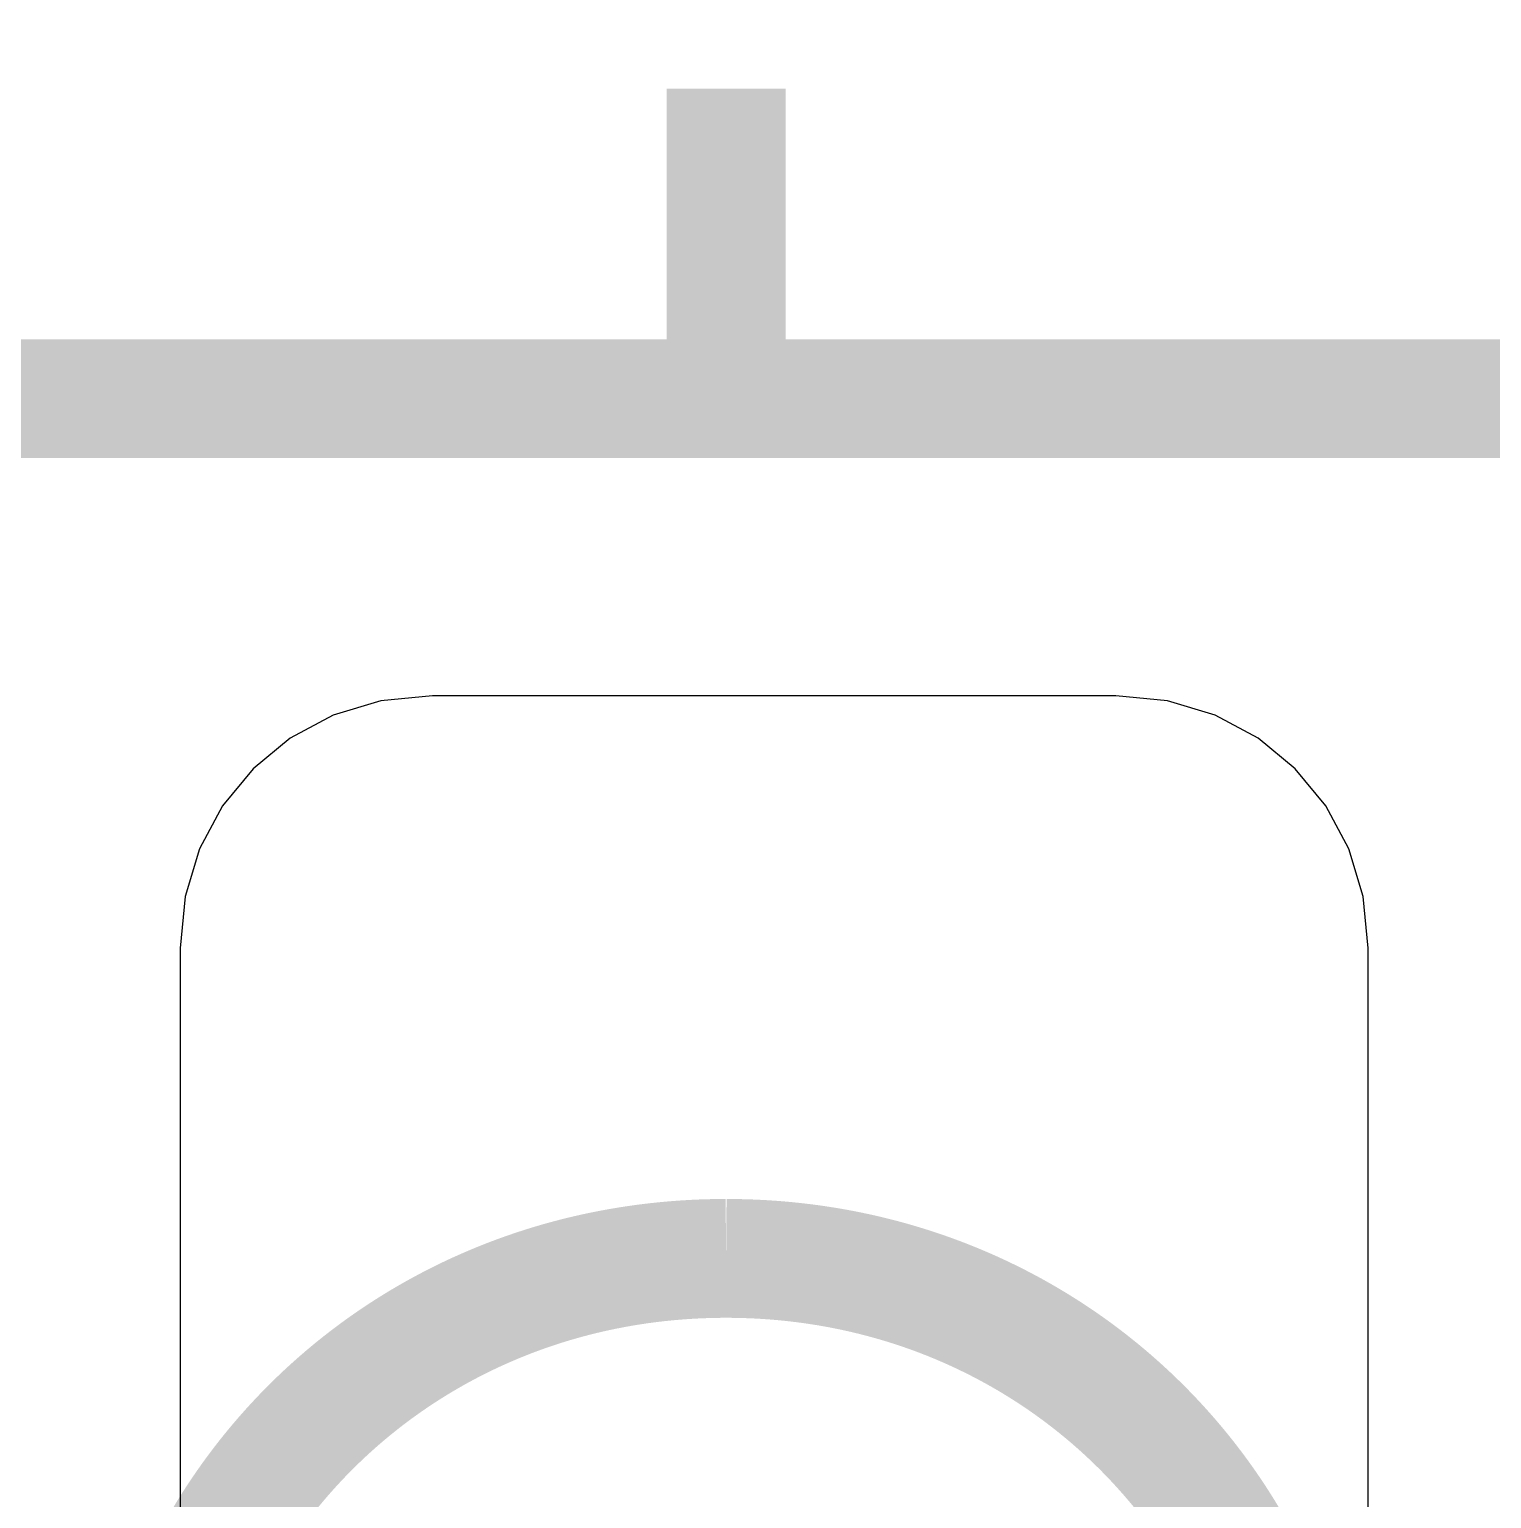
# Model space of a CAD drawing. Header units: inches. Extents: x 15 to 148, y 10 to 111.
# Drawn here: x 137.5955 to 137.817, y 97.9154 to 98.138 of the extents above; entities that cross this region are included whole.
import ezdxf

# ---------------------------------------------------------------- set-up
doc = ezdxf.new("R2010")
doc.units = ezdxf.units.IN
doc.header["$MEASUREMENT"] = 0
doc.layers.add('BLK_12AWG', color=7, linetype='Continuous')

# ---------------------------------------------------------------- blocks, each defined once
blk = doc.blocks.new('CEGHSD')
at = {"const_width": 0.008}
for points in [[(134.458362, 99.750174), (134.458362, 99.769859)], [(134.458362, 99.750174), (134.458362, 99.769859)], [(134.458362, 99.750174), (134.458362, 99.769859)], [(134.261598, 99.499001), (136.361598, 99.499001), (136.361598, 99.749001), (134.261598, 99.749001), (134.261598, 99.499001)], [(134.261598, 99.499001), (136.361598, 99.499001), (136.361598, 99.749001), (134.261598, 99.749001), (134.261598, 99.499001)], [(134.261598, 99.499001), (136.361598, 99.499001), (136.361598, 99.749001), (134.261598, 99.749001), (134.261598, 99.499001)], [(134.423775, 99.670902), (134.423832, 99.671006), (134.423889, 99.67111), (134.423946, 99.671214), (134.424004, 99.671318), (134.424062, 99.671421), (134.42412, 99.671524), (134.424179, 99.671627), (134.424238, 99.67173), (134.424297, 99.671833), (134.424357, 99.671935), (134.424477, 99.672139), (134.424537, 99.67224), (134.424598, 99.672342), (134.424659, 99.672444), (134.42472, 99.672544), (134.424782, 99.672646), (134.424844, 99.672746), (134.424906, 99.672847), (134.424968, 99.672947), (134.425031, 99.673047), (134.425094, 99.673147), (134.425158, 99.673246), (134.425221, 99.673346), (134.425285, 99.673445), (134.42535, 99.673544), (134.425414, 99.673643), (134.425479, 99.673741), (134.425609, 99.673938), (134.425741, 99.674133), (134.425874, 99.674328), (134.425941, 99.674425), (134.426008, 99.674522), (134.426075, 99.674618), (134.426143, 99.674714), (134.426211, 99.674811), (134.426279, 99.674907), (134.426416, 99.675098), (134.426555, 99.675288), (134.426625, 99.675383), (134.426695, 99.675477), (134.426765, 99.675572), (134.426836, 99.675666), (134.426906, 99.675759), (134.426977, 99.675853), (134.427049, 99.675947), (134.42712, 99.67604), (134.427192, 99.676133), (134.427264, 99.676226), (134.427337, 99.676318), (134.42741, 99.67641), (134.427483, 99.676502), (134.427556, 99.676594), (134.427629, 99.676685), (134.427703, 99.676777), (134.427777, 99.676868), (134.427852, 99.676959), (134.427927, 99.67705), (134.428002, 99.67714), (134.428077, 99.67723), (134.428152, 99.67732), (134.428228, 99.677409), (134.428304, 99.677499), (134.42838, 99.677588), (134.428457, 99.677677), (134.428533, 99.677766), (134.428611, 99.677854), (134.428688, 99.677942), (134.428765, 99.67803), (134.428843, 99.678118), (134.428921, 99.678206), (134.429, 99.678293), (134.429078, 99.67838), (134.429157, 99.678467), (134.429237, 99.678553), (134.429316, 99.678639), (134.429396, 99.678726), (134.429476, 99.678811), (134.429556, 99.678897), (134.429636, 99.678982), (134.429717, 99.679067), (134.429798, 99.679152), (134.429879, 99.679237), (134.429961, 99.679321), (134.430042, 99.679405), (134.430124, 99.679489), (134.430207, 99.679572), (134.430289, 99.679655), (134.430372, 99.679739), (134.430455, 99.679821), (134.430538, 99.679904), (134.430705, 99.680068), (134.43079, 99.68015), (134.430874, 99.680231), (134.430959, 99.680313), (134.431043, 99.680394), (134.431128, 99.680474), (134.431214, 99.680555), (134.431299, 99.680635), (134.431385, 99.680715), (134.431471, 99.680794), (134.431557, 99.680874), (134.431644, 99.680953), (134.431731, 99.681032), (134.431818, 99.681111), (134.431905, 99.681189), (134.43208, 99.681345), (134.432168, 99.681423), (134.432256, 99.6815), (134.432345, 99.681577), (134.432433, 99.681654), (134.432522, 99.68173), (134.432611, 99.681807), (134.432701, 99.681883), (134.43279, 99.681958), (134.43288, 99.682034), (134.43297, 99.682109), (134.433061, 99.682184), (134.433152, 99.682259), (134.433242, 99.682333), (134.433333, 99.682407), (134.433425, 99.682481), (134.433516, 99.682554), (134.433608, 99.682627), (134.4337, 99.682701), (134.433792, 99.682774), (134.433885, 99.682846), (134.433977, 99.682918), (134.43407, 99.68299), (134.434257, 99.683133), (134.434444, 99.683275), (134.434539, 99.683345), (134.434633, 99.683416), (134.434727, 99.683486), (134.434822, 99.683555), (134.434917, 99.683625), (134.435013, 99.683694), (134.435108, 99.683763), (134.435204, 99.683831), (134.4353, 99.6839), (134.435396, 99.683967), (134.435492, 99.684035), (134.435589, 99.684103), (134.435686, 99.68417), (134.435783, 99.684237), (134.43588, 99.684303), (134.435977, 99.684369), (134.436075, 99.684435), (134.436173, 99.684501), (134.436271, 99.684566), (134.436369, 99.684631), (134.436468, 99.684696), (134.436566, 99.684761), (134.436665, 99.684825), (134.436764, 99.684889), (134.436864, 99.684953), (134.436964, 99.685016), (134.437064, 99.685079), (134.437164, 99.685142), (134.437264, 99.685205), (134.437364, 99.685267), (134.437465, 99.685329), (134.437566, 99.68539), (134.437667, 99.685452), (134.437768, 99.685513), (134.43787, 99.685574), (134.437972, 99.685634), (134.438074, 99.685694), (134.438176, 99.685754), (134.438278, 99.685813), (134.438381, 99.685872), (134.438483, 99.685931), (134.438587, 99.68599), (134.43869, 99.686048), (134.438793, 99.686106), (134.438896, 99.686164), (134.439, 99.686222), (134.439104, 99.686279), (134.439209, 99.686335), (134.439313, 99.686392), (134.439418, 99.686448), (134.439522, 99.686504), (134.439627, 99.686559), (134.439733, 99.686615), (134.439838, 99.68667), (134.439944, 99.686724), (134.440049, 99.686779), (134.440155, 99.686833), (134.440261, 99.686887), (134.440368, 99.68694), (134.440474, 99.686993), (134.440581, 99.687046), (134.440688, 99.687098), (134.440795, 99.68715), (134.440903, 99.687202), (134.44101, 99.687254), (134.441118, 99.687305), (134.441226, 99.687356), (134.441334, 99.687407), (134.441442, 99.687457), (134.441551, 99.687507), (134.44166, 99.687557), (134.441768, 99.687606), (134.441877, 99.687655), (134.441987, 99.687703), (134.442096, 99.687752), (134.442206, 99.6878), (134.442316, 99.687848), (134.442426, 99.687895), (134.442536, 99.687942), (134.442646, 99.687989), (134.442757, 99.688035), (134.442868, 99.688081), (134.442979, 99.688127), (134.44309, 99.688173), (134.443201, 99.688218), (134.443313, 99.688263), (134.443424, 99.688307), (134.443536, 99.688352), (134.443648, 99.688395), (134.44376, 99.688439), (134.443872, 99.688482), (134.443985, 99.688525), (134.444098, 99.688567), (134.444211, 99.688609), (134.444324, 99.688652), (134.444437, 99.688693), (134.44455, 99.688734), (134.444664, 99.688775), (134.444778, 99.688816), (134.444892, 99.688856), (134.445006, 99.688896), (134.44512, 99.688935), (134.445235, 99.688974), (134.445349, 99.689013), (134.445464, 99.689052), (134.445579, 99.68909), (134.445694, 99.689128), (134.44581, 99.689165), (134.445925, 99.689202), (134.446041, 99.689239), (134.446157, 99.689276), (134.446273, 99.689312), (134.446389, 99.689348), (134.446505, 99.689383), (134.446622, 99.689418), (134.446738, 99.689453), (134.446855, 99.689488), (134.446972, 99.689522), (134.447089, 99.689555), (134.447207, 99.689589), (134.447324, 99.689622), (134.447442, 99.689655), (134.447559, 99.689687), (134.447677, 99.689719), (134.447796, 99.689751), (134.447914, 99.689782), (134.448032, 99.689813), (134.448151, 99.689844), (134.44827, 99.689874), (134.448389, 99.689904), (134.448507, 99.689934), (134.448627, 99.689963), (134.448746, 99.689992), (134.448866, 99.69002), (134.448985, 99.690049), (134.449105, 99.690077), (134.449225, 99.690104), (134.449345, 99.690131), (134.449465, 99.690158), (134.449586, 99.690185), (134.449707, 99.690211), (134.449827, 99.690236), (134.449948, 99.690261), (134.450069, 99.690287), (134.45019, 99.690311), (134.450312, 99.690335), (134.450433, 99.690359), (134.450555, 99.690383), (134.450677, 99.690406), (134.450799, 99.690429), (134.450921, 99.690452), (134.451043, 99.690474), (134.451165, 99.690495), (134.451288, 99.690517), (134.451411, 99.690538), (134.451533, 99.690559), (134.451656, 99.690579), (134.451779, 99.690599), (134.451903, 99.690618), (134.452026, 99.690637), (134.45215, 99.690656), (134.452273, 99.690675), (134.452397, 99.690693), (134.452521, 99.690711), (134.452645, 99.690728), (134.452769, 99.690745), (134.452894, 99.690762), (134.453018, 99.690778), (134.453142, 99.690794), (134.453267, 99.690809), (134.453392, 99.690824), (134.453517, 99.690839), (134.453642, 99.690853), (134.453768, 99.690868), (134.453893, 99.690881), (134.454018, 99.690894), (134.454144, 99.690907), (134.45427, 99.69092), (134.454396, 99.690932), (134.454522, 99.690944), (134.454648, 99.690955), (134.454775, 99.690966), (134.454901, 99.690977), (134.455027, 99.690987), (134.455154, 99.690997), (134.455281, 99.691007), (134.455408, 99.691016), (134.455535, 99.691024), (134.455663, 99.691033), (134.45579, 99.691041), (134.455917, 99.691048), (134.456045, 99.691055), (134.456172, 99.691062), (134.4563, 99.691069), (134.456428, 99.691075), (134.456556, 99.691081), (134.456685, 99.691086), (134.456813, 99.69109), (134.456941, 99.691095), (134.45707, 99.691099), (134.457199, 99.691103), (134.457327, 99.691106), (134.457456, 99.691109), (134.457585, 99.691112), (134.457714, 99.691114), (134.457844, 99.691116), (134.457973, 99.691117), (134.458102, 99.691118), (134.458232, 99.691118), (134.458362, 99.691119)], [(134.423775, 99.670902), (134.423832, 99.671006), (134.423889, 99.67111), (134.423946, 99.671214), (134.424004, 99.671318), (134.424062, 99.671421), (134.42412, 99.671524), (134.424179, 99.671627), (134.424238, 99.67173), (134.424297, 99.671833), (134.424357, 99.671935), (134.424477, 99.672139), (134.424537, 99.67224), (134.424598, 99.672342), (134.424659, 99.672444), (134.42472, 99.672544), (134.424782, 99.672646), (134.424844, 99.672746), (134.424906, 99.672847), (134.424968, 99.672947), (134.425031, 99.673047), (134.425094, 99.673147), (134.425158, 99.673246), (134.425221, 99.673346), (134.425285, 99.673445), (134.42535, 99.673544), (134.425414, 99.673643), (134.425479, 99.673741), (134.425609, 99.673938), (134.425741, 99.674133), (134.425874, 99.674328), (134.425941, 99.674425), (134.426008, 99.674522), (134.426075, 99.674618), (134.426143, 99.674714), (134.426211, 99.674811), (134.426279, 99.674907), (134.426416, 99.675098), (134.426555, 99.675288), (134.426625, 99.675383), (134.426695, 99.675477), (134.426765, 99.675572), (134.426836, 99.675666), (134.426906, 99.675759), (134.426977, 99.675853), (134.427049, 99.675947), (134.42712, 99.67604), (134.427192, 99.676133), (134.427264, 99.676226), (134.427337, 99.676318), (134.42741, 99.67641), (134.427483, 99.676502), (134.427556, 99.676594), (134.427629, 99.676685), (134.427703, 99.676777), (134.427777, 99.676868), (134.427852, 99.676959), (134.427927, 99.67705), (134.428002, 99.67714), (134.428077, 99.67723), (134.428152, 99.67732), (134.428228, 99.677409), (134.428304, 99.677499), (134.42838, 99.677588), (134.428457, 99.677677), (134.428533, 99.677766), (134.428611, 99.677854), (134.428688, 99.677942), (134.428765, 99.67803), (134.428843, 99.678118), (134.428921, 99.678206), (134.429, 99.678293), (134.429078, 99.67838), (134.429157, 99.678467), (134.429237, 99.678553), (134.429316, 99.678639), (134.429396, 99.678726), (134.429476, 99.678811), (134.429556, 99.678897), (134.429636, 99.678982), (134.429717, 99.679067), (134.429798, 99.679152), (134.429879, 99.679237), (134.429961, 99.679321), (134.430042, 99.679405), (134.430124, 99.679489), (134.430207, 99.679572), (134.430289, 99.679655), (134.430372, 99.679739), (134.430455, 99.679821), (134.430538, 99.679904), (134.430705, 99.680068), (134.43079, 99.68015), (134.430874, 99.680231), (134.430959, 99.680313), (134.431043, 99.680394), (134.431128, 99.680474), (134.431214, 99.680555), (134.431299, 99.680635), (134.431385, 99.680715), (134.431471, 99.680794), (134.431557, 99.680874), (134.431644, 99.680953), (134.431731, 99.681032), (134.431818, 99.681111), (134.431905, 99.681189), (134.43208, 99.681345), (134.432168, 99.681423), (134.432256, 99.6815), (134.432345, 99.681577), (134.432433, 99.681654), (134.432522, 99.68173), (134.432611, 99.681807), (134.432701, 99.681883), (134.43279, 99.681958), (134.43288, 99.682034), (134.43297, 99.682109), (134.433061, 99.682184), (134.433152, 99.682259), (134.433242, 99.682333), (134.433333, 99.682407), (134.433425, 99.682481), (134.433516, 99.682554), (134.433608, 99.682627), (134.4337, 99.682701), (134.433792, 99.682774), (134.433885, 99.682846), (134.433977, 99.682918), (134.43407, 99.68299), (134.434257, 99.683133), (134.434444, 99.683275), (134.434539, 99.683345), (134.434633, 99.683416), (134.434727, 99.683486), (134.434822, 99.683555), (134.434917, 99.683625), (134.435013, 99.683694), (134.435108, 99.683763), (134.435204, 99.683831), (134.4353, 99.6839), (134.435396, 99.683967), (134.435492, 99.684035), (134.435589, 99.684103), (134.435686, 99.68417), (134.435783, 99.684237), (134.43588, 99.684303), (134.435977, 99.684369), (134.436075, 99.684435), (134.436173, 99.684501), (134.436271, 99.684566), (134.436369, 99.684631), (134.436468, 99.684696), (134.436566, 99.684761), (134.436665, 99.684825), (134.436764, 99.684889), (134.436864, 99.684953), (134.436964, 99.685016), (134.437064, 99.685079), (134.437164, 99.685142), (134.437264, 99.685205), (134.437364, 99.685267), (134.437465, 99.685329), (134.437566, 99.68539), (134.437667, 99.685452), (134.437768, 99.685513), (134.43787, 99.685574), (134.437972, 99.685634), (134.438074, 99.685694), (134.438176, 99.685754), (134.438278, 99.685813), (134.438381, 99.685872), (134.438483, 99.685931), (134.438587, 99.68599), (134.43869, 99.686048), (134.438793, 99.686106), (134.438896, 99.686164), (134.439, 99.686222), (134.439104, 99.686279), (134.439209, 99.686335), (134.439313, 99.686392), (134.439418, 99.686448), (134.439522, 99.686504), (134.439627, 99.686559), (134.439733, 99.686615), (134.439838, 99.68667), (134.439944, 99.686724), (134.440049, 99.686779), (134.440155, 99.686833), (134.440261, 99.686887), (134.440368, 99.68694), (134.440474, 99.686993), (134.440581, 99.687046), (134.440688, 99.687098), (134.440795, 99.68715), (134.440903, 99.687202), (134.44101, 99.687254), (134.441118, 99.687305), (134.441226, 99.687356), (134.441334, 99.687407), (134.441442, 99.687457), (134.441551, 99.687507), (134.44166, 99.687557), (134.441768, 99.687606), (134.441877, 99.687655), (134.441987, 99.687703), (134.442096, 99.687752), (134.442206, 99.6878), (134.442316, 99.687848), (134.442426, 99.687895), (134.442536, 99.687942), (134.442646, 99.687989), (134.442757, 99.688035), (134.442868, 99.688081), (134.442979, 99.688127), (134.44309, 99.688173), (134.443201, 99.688218), (134.443313, 99.688263), (134.443424, 99.688307), (134.443536, 99.688352), (134.443648, 99.688395), (134.44376, 99.688439), (134.443872, 99.688482), (134.443985, 99.688525), (134.444098, 99.688567), (134.444211, 99.688609), (134.444324, 99.688652), (134.444437, 99.688693), (134.44455, 99.688734), (134.444664, 99.688775), (134.444778, 99.688816), (134.444892, 99.688856), (134.445006, 99.688896), (134.44512, 99.688935), (134.445235, 99.688974), (134.445349, 99.689013), (134.445464, 99.689052), (134.445579, 99.68909), (134.445694, 99.689128), (134.44581, 99.689165), (134.445925, 99.689202), (134.446041, 99.689239), (134.446157, 99.689276), (134.446273, 99.689312), (134.446389, 99.689348), (134.446505, 99.689383), (134.446622, 99.689418), (134.446738, 99.689453), (134.446855, 99.689488), (134.446972, 99.689522), (134.447089, 99.689555), (134.447207, 99.689589), (134.447324, 99.689622), (134.447442, 99.689655), (134.447559, 99.689687), (134.447677, 99.689719), (134.447796, 99.689751), (134.447914, 99.689782), (134.448032, 99.689813), (134.448151, 99.689844), (134.44827, 99.689874), (134.448389, 99.689904), (134.448507, 99.689934), (134.448627, 99.689963), (134.448746, 99.689992), (134.448866, 99.69002), (134.448985, 99.690049), (134.449105, 99.690077), (134.449225, 99.690104), (134.449345, 99.690131), (134.449465, 99.690158), (134.449586, 99.690185), (134.449707, 99.690211), (134.449827, 99.690236), (134.449948, 99.690261), (134.450069, 99.690287), (134.45019, 99.690311), (134.450312, 99.690335), (134.450433, 99.690359), (134.450555, 99.690383), (134.450677, 99.690406), (134.450799, 99.690429), (134.450921, 99.690452), (134.451043, 99.690474), (134.451165, 99.690495), (134.451288, 99.690517), (134.451411, 99.690538), (134.451533, 99.690559), (134.451656, 99.690579), (134.451779, 99.690599), (134.451903, 99.690618), (134.452026, 99.690637), (134.45215, 99.690656), (134.452273, 99.690675), (134.452397, 99.690693), (134.452521, 99.690711), (134.452645, 99.690728), (134.452769, 99.690745), (134.452894, 99.690762), (134.453018, 99.690778), (134.453142, 99.690794), (134.453267, 99.690809), (134.453392, 99.690824), (134.453517, 99.690839), (134.453642, 99.690853), (134.453768, 99.690868), (134.453893, 99.690881), (134.454018, 99.690894), (134.454144, 99.690907), (134.45427, 99.69092), (134.454396, 99.690932), (134.454522, 99.690944), (134.454648, 99.690955), (134.454775, 99.690966), (134.454901, 99.690977), (134.455027, 99.690987), (134.455154, 99.690997), (134.455281, 99.691007), (134.455408, 99.691016), (134.455535, 99.691024), (134.455663, 99.691033), (134.45579, 99.691041), (134.455917, 99.691048), (134.456045, 99.691055), (134.456172, 99.691062), (134.4563, 99.691069), (134.456428, 99.691075), (134.456556, 99.691081), (134.456685, 99.691086), (134.456813, 99.69109), (134.456941, 99.691095), (134.45707, 99.691099), (134.457199, 99.691103), (134.457327, 99.691106), (134.457456, 99.691109), (134.457585, 99.691112), (134.457714, 99.691114), (134.457844, 99.691116), (134.457973, 99.691117), (134.458102, 99.691118), (134.458232, 99.691118), (134.458362, 99.691119)], [(134.423775, 99.670902), (134.423832, 99.671006), (134.423889, 99.67111), (134.423946, 99.671214), (134.424004, 99.671318), (134.424062, 99.671421), (134.42412, 99.671524), (134.424179, 99.671627), (134.424238, 99.67173), (134.424297, 99.671833), (134.424357, 99.671935), (134.424477, 99.672139), (134.424537, 99.67224), (134.424598, 99.672342), (134.424659, 99.672444), (134.42472, 99.672544), (134.424782, 99.672646), (134.424844, 99.672746), (134.424906, 99.672847), (134.424968, 99.672947), (134.425031, 99.673047), (134.425094, 99.673147), (134.425158, 99.673246), (134.425221, 99.673346), (134.425285, 99.673445), (134.42535, 99.673544), (134.425414, 99.673643), (134.425479, 99.673741), (134.425609, 99.673938), (134.425741, 99.674133), (134.425874, 99.674328), (134.425941, 99.674425), (134.426008, 99.674522), (134.426075, 99.674618), (134.426143, 99.674714), (134.426211, 99.674811), (134.426279, 99.674907), (134.426416, 99.675098), (134.426555, 99.675288), (134.426625, 99.675383), (134.426695, 99.675477), (134.426765, 99.675572), (134.426836, 99.675666), (134.426906, 99.675759), (134.426977, 99.675853), (134.427049, 99.675947), (134.42712, 99.67604), (134.427192, 99.676133), (134.427264, 99.676226), (134.427337, 99.676318), (134.42741, 99.67641), (134.427483, 99.676502), (134.427556, 99.676594), (134.427629, 99.676685), (134.427703, 99.676777), (134.427777, 99.676868), (134.427852, 99.676959), (134.427927, 99.67705), (134.428002, 99.67714), (134.428077, 99.67723), (134.428152, 99.67732), (134.428228, 99.677409), (134.428304, 99.677499), (134.42838, 99.677588), (134.428457, 99.677677), (134.428533, 99.677766), (134.428611, 99.677854), (134.428688, 99.677942), (134.428765, 99.67803), (134.428843, 99.678118), (134.428921, 99.678206), (134.429, 99.678293), (134.429078, 99.67838), (134.429157, 99.678467), (134.429237, 99.678553), (134.429316, 99.678639), (134.429396, 99.678726), (134.429476, 99.678811), (134.429556, 99.678897), (134.429636, 99.678982), (134.429717, 99.679067), (134.429798, 99.679152), (134.429879, 99.679237), (134.429961, 99.679321), (134.430042, 99.679405), (134.430124, 99.679489), (134.430207, 99.679572), (134.430289, 99.679655), (134.430372, 99.679739), (134.430455, 99.679821), (134.430538, 99.679904), (134.430705, 99.680068), (134.43079, 99.68015), (134.430874, 99.680231), (134.430959, 99.680313), (134.431043, 99.680394), (134.431128, 99.680474), (134.431214, 99.680555), (134.431299, 99.680635), (134.431385, 99.680715), (134.431471, 99.680794), (134.431557, 99.680874), (134.431644, 99.680953), (134.431731, 99.681032), (134.431818, 99.681111), (134.431905, 99.681189), (134.43208, 99.681345), (134.432168, 99.681423), (134.432256, 99.6815), (134.432345, 99.681577), (134.432433, 99.681654), (134.432522, 99.68173), (134.432611, 99.681807), (134.432701, 99.681883), (134.43279, 99.681958), (134.43288, 99.682034), (134.43297, 99.682109), (134.433061, 99.682184), (134.433152, 99.682259), (134.433242, 99.682333), (134.433333, 99.682407), (134.433425, 99.682481), (134.433516, 99.682554), (134.433608, 99.682627), (134.4337, 99.682701), (134.433792, 99.682774), (134.433885, 99.682846), (134.433977, 99.682918), (134.43407, 99.68299), (134.434257, 99.683133), (134.434444, 99.683275), (134.434539, 99.683345), (134.434633, 99.683416), (134.434727, 99.683486), (134.434822, 99.683555), (134.434917, 99.683625), (134.435013, 99.683694), (134.435108, 99.683763), (134.435204, 99.683831), (134.4353, 99.6839), (134.435396, 99.683967), (134.435492, 99.684035), (134.435589, 99.684103), (134.435686, 99.68417), (134.435783, 99.684237), (134.43588, 99.684303), (134.435977, 99.684369), (134.436075, 99.684435), (134.436173, 99.684501), (134.436271, 99.684566), (134.436369, 99.684631), (134.436468, 99.684696), (134.436566, 99.684761), (134.436665, 99.684825), (134.436764, 99.684889), (134.436864, 99.684953), (134.436964, 99.685016), (134.437064, 99.685079), (134.437164, 99.685142), (134.437264, 99.685205), (134.437364, 99.685267), (134.437465, 99.685329), (134.437566, 99.68539), (134.437667, 99.685452), (134.437768, 99.685513), (134.43787, 99.685574), (134.437972, 99.685634), (134.438074, 99.685694), (134.438176, 99.685754), (134.438278, 99.685813), (134.438381, 99.685872), (134.438483, 99.685931), (134.438587, 99.68599), (134.43869, 99.686048), (134.438793, 99.686106), (134.438896, 99.686164), (134.439, 99.686222), (134.439104, 99.686279), (134.439209, 99.686335), (134.439313, 99.686392), (134.439418, 99.686448), (134.439522, 99.686504), (134.439627, 99.686559), (134.439733, 99.686615), (134.439838, 99.68667), (134.439944, 99.686724), (134.440049, 99.686779), (134.440155, 99.686833), (134.440261, 99.686887), (134.440368, 99.68694), (134.440474, 99.686993), (134.440581, 99.687046), (134.440688, 99.687098), (134.440795, 99.68715), (134.440903, 99.687202), (134.44101, 99.687254), (134.441118, 99.687305), (134.441226, 99.687356), (134.441334, 99.687407), (134.441442, 99.687457), (134.441551, 99.687507), (134.44166, 99.687557), (134.441768, 99.687606), (134.441877, 99.687655), (134.441987, 99.687703), (134.442096, 99.687752), (134.442206, 99.6878), (134.442316, 99.687848), (134.442426, 99.687895), (134.442536, 99.687942), (134.442646, 99.687989), (134.442757, 99.688035), (134.442868, 99.688081), (134.442979, 99.688127), (134.44309, 99.688173), (134.443201, 99.688218), (134.443313, 99.688263), (134.443424, 99.688307), (134.443536, 99.688352), (134.443648, 99.688395), (134.44376, 99.688439), (134.443872, 99.688482), (134.443985, 99.688525), (134.444098, 99.688567), (134.444211, 99.688609), (134.444324, 99.688652), (134.444437, 99.688693), (134.44455, 99.688734), (134.444664, 99.688775), (134.444778, 99.688816), (134.444892, 99.688856), (134.445006, 99.688896), (134.44512, 99.688935), (134.445235, 99.688974), (134.445349, 99.689013), (134.445464, 99.689052), (134.445579, 99.68909), (134.445694, 99.689128), (134.44581, 99.689165), (134.445925, 99.689202), (134.446041, 99.689239), (134.446157, 99.689276), (134.446273, 99.689312), (134.446389, 99.689348), (134.446505, 99.689383), (134.446622, 99.689418), (134.446738, 99.689453), (134.446855, 99.689488), (134.446972, 99.689522), (134.447089, 99.689555), (134.447207, 99.689589), (134.447324, 99.689622), (134.447442, 99.689655), (134.447559, 99.689687), (134.447677, 99.689719), (134.447796, 99.689751), (134.447914, 99.689782), (134.448032, 99.689813), (134.448151, 99.689844), (134.44827, 99.689874), (134.448389, 99.689904), (134.448507, 99.689934), (134.448627, 99.689963), (134.448746, 99.689992), (134.448866, 99.69002), (134.448985, 99.690049), (134.449105, 99.690077), (134.449225, 99.690104), (134.449345, 99.690131), (134.449465, 99.690158), (134.449586, 99.690185), (134.449707, 99.690211), (134.449827, 99.690236), (134.449948, 99.690261), (134.450069, 99.690287), (134.45019, 99.690311), (134.450312, 99.690335), (134.450433, 99.690359), (134.450555, 99.690383), (134.450677, 99.690406), (134.450799, 99.690429), (134.450921, 99.690452), (134.451043, 99.690474), (134.451165, 99.690495), (134.451288, 99.690517), (134.451411, 99.690538), (134.451533, 99.690559), (134.451656, 99.690579), (134.451779, 99.690599), (134.451903, 99.690618), (134.452026, 99.690637), (134.45215, 99.690656), (134.452273, 99.690675), (134.452397, 99.690693), (134.452521, 99.690711), (134.452645, 99.690728), (134.452769, 99.690745), (134.452894, 99.690762), (134.453018, 99.690778), (134.453142, 99.690794), (134.453267, 99.690809), (134.453392, 99.690824), (134.453517, 99.690839), (134.453642, 99.690853), (134.453768, 99.690868), (134.453893, 99.690881), (134.454018, 99.690894), (134.454144, 99.690907), (134.45427, 99.69092), (134.454396, 99.690932), (134.454522, 99.690944), (134.454648, 99.690955), (134.454775, 99.690966), (134.454901, 99.690977), (134.455027, 99.690987), (134.455154, 99.690997), (134.455281, 99.691007), (134.455408, 99.691016), (134.455535, 99.691024), (134.455663, 99.691033), (134.45579, 99.691041), (134.455917, 99.691048), (134.456045, 99.691055), (134.456172, 99.691062), (134.4563, 99.691069), (134.456428, 99.691075), (134.456556, 99.691081), (134.456685, 99.691086), (134.456813, 99.69109), (134.456941, 99.691095), (134.45707, 99.691099), (134.457199, 99.691103), (134.457327, 99.691106), (134.457456, 99.691109), (134.457585, 99.691112), (134.457714, 99.691114), (134.457844, 99.691116), (134.457973, 99.691117), (134.458102, 99.691118), (134.458232, 99.691118), (134.458362, 99.691119)], [(134.492948, 99.670902), (134.492892, 99.671006), (134.492835, 99.67111), (134.492777, 99.671214), (134.492719, 99.671318), (134.492661, 99.671421), (134.492603, 99.671524), (134.492544, 99.671627), (134.492485, 99.67173), (134.492426, 99.671833), (134.492367, 99.671935), (134.492247, 99.672139), (134.492186, 99.67224), (134.492126, 99.672342), (134.492064, 99.672444), (134.492003, 99.672544), (134.491942, 99.672646), (134.49188, 99.672746), (134.491818, 99.672847), (134.491755, 99.672947), (134.491692, 99.673047), (134.491629, 99.673147), (134.491566, 99.673246), (134.491502, 99.673346), (134.491438, 99.673445), (134.491374, 99.673544), (134.491309, 99.673643), (134.491245, 99.673741), (134.491114, 99.673938), (134.490983, 99.674133), (134.49085, 99.674328), (134.490783, 99.674425), (134.490716, 99.674522), (134.490648, 99.674618), (134.490581, 99.674714), (134.490513, 99.674811), (134.490444, 99.674907), (134.490307, 99.675098), (134.490168, 99.675288), (134.490099, 99.675383), (134.490029, 99.675477), (134.489959, 99.675572), (134.489888, 99.675666), (134.489817, 99.675759), (134.489746, 99.675853), (134.489675, 99.675947), (134.489603, 99.67604), (134.489531, 99.676133), (134.489459, 99.676226), (134.489387, 99.676318), (134.489314, 99.67641), (134.489241, 99.676502), (134.489168, 99.676594), (134.489094, 99.676685), (134.48902, 99.676777), (134.488946, 99.676868), (134.488872, 99.676959), (134.488797, 99.67705), (134.488722, 99.67714), (134.488647, 99.67723), (134.488571, 99.67732), (134.488496, 99.677409), (134.48842, 99.677499), (134.488343, 99.677588), (134.488267, 99.677677), (134.48819, 99.677766), (134.488113, 99.677854), (134.488036, 99.677942), (134.487958, 99.67803), (134.48788, 99.678118), (134.487802, 99.678206), (134.487724, 99.678293), (134.487645, 99.67838), (134.487566, 99.678467), (134.487487, 99.678553), (134.487407, 99.678639), (134.487328, 99.678726), (134.487248, 99.678811), (134.487168, 99.678897), (134.487087, 99.678982), (134.487007, 99.679067), (134.486926, 99.679152), (134.486844, 99.679237), (134.486763, 99.679321), (134.486681, 99.679405), (134.486599, 99.679489), (134.486517, 99.679572), (134.486434, 99.679655), (134.486352, 99.679739), (134.486268, 99.679821), (134.486185, 99.679904), (134.486018, 99.680068), (134.485934, 99.68015), (134.48585, 99.680231), (134.485765, 99.680313), (134.48568, 99.680394), (134.485595, 99.680474), (134.48551, 99.680555), (134.485424, 99.680635), (134.485339, 99.680715), (134.485252, 99.680794), (134.485166, 99.680874), (134.485079, 99.680953), (134.484993, 99.681032), (134.484906, 99.681111), (134.484819, 99.681189), (134.484644, 99.681345), (134.484555, 99.681423), (134.484467, 99.6815), (134.484379, 99.681577), (134.48429, 99.681654), (134.484201, 99.68173), (134.484112, 99.681807), (134.484023, 99.681883), (134.483933, 99.681958), (134.483843, 99.682034), (134.483753, 99.682109), (134.483663, 99.682184), (134.483572, 99.682259), (134.483481, 99.682333), (134.48339, 99.682407), (134.483299, 99.682481), (134.483207, 99.682554), (134.483115, 99.682627), (134.483023, 99.682701), (134.482931, 99.682774), (134.482839, 99.682846), (134.482746, 99.682918), (134.482653, 99.68299), (134.482466, 99.683133), (134.482279, 99.683275), (134.482185, 99.683345), (134.48209, 99.683416), (134.481996, 99.683486), (134.481901, 99.683555), (134.481806, 99.683625), (134.481711, 99.683694), (134.481615, 99.683763), (134.48152, 99.683831), (134.481424, 99.6839), (134.481327, 99.683967), (134.481231, 99.684035), (134.481135, 99.684103), (134.481038, 99.68417), (134.480941, 99.684237), (134.480844, 99.684303), (134.480746, 99.684369), (134.480649, 99.684435), (134.480551, 99.684501), (134.480453, 99.684566), (134.480354, 99.684631), (134.480256, 99.684696), (134.480157, 99.684761), (134.480058, 99.684825), (134.479959, 99.684889), (134.479859, 99.684953), (134.47976, 99.685016), (134.47966, 99.685079), (134.47956, 99.685142), (134.479459, 99.685205), (134.479359, 99.685267), (134.479258, 99.685329), (134.479157, 99.68539), (134.479056, 99.685452), (134.478955, 99.685513), (134.478853, 99.685574), (134.478752, 99.685634), (134.47865, 99.685694), (134.478548, 99.685754), (134.478445, 99.685813), (134.478343, 99.685872), (134.47824, 99.685931), (134.478137, 99.68599), (134.478034, 99.686048), (134.477931, 99.686106), (134.477827, 99.686164), (134.477723, 99.686222), (134.477619, 99.686279), (134.477515, 99.686335), (134.477411, 99.686392), (134.477306, 99.686448), (134.477201, 99.686504), (134.477096, 99.686559), (134.476991, 99.686615), (134.476885, 99.68667), (134.47678, 99.686724), (134.476674, 99.686779), (134.476568, 99.686833), (134.476462, 99.686887), (134.476356, 99.68694), (134.476249, 99.686993), (134.476142, 99.687046), (134.476035, 99.687098), (134.475928, 99.68715), (134.475821, 99.687202), (134.475713, 99.687254), (134.475605, 99.687305), (134.475498, 99.687356), (134.475389, 99.687407), (134.475281, 99.687457), (134.475172, 99.687507), (134.475064, 99.687557), (134.474955, 99.687606), (134.474846, 99.687655), (134.474737, 99.687703), (134.474627, 99.687752), (134.474518, 99.6878), (134.474408, 99.687848), (134.474298, 99.687895), (134.474187, 99.687942), (134.474077, 99.687989), (134.473966, 99.688035), (134.473856, 99.688081), (134.473745, 99.688127), (134.473634, 99.688173), (134.473522, 99.688218), (134.473411, 99.688263), (134.4733, 99.688307), (134.473188, 99.688352), (134.473076, 99.688395), (134.472963, 99.688439), (134.472851, 99.688482), (134.472739, 99.688525), (134.472626, 99.688567), (134.472513, 99.688609), (134.4724, 99.688652), (134.472287, 99.688693), (134.472173, 99.688734), (134.472059, 99.688775), (134.471946, 99.688816), (134.471832, 99.688856), (134.471718, 99.688896), (134.471603, 99.688935), (134.471489, 99.688974), (134.471374, 99.689013), (134.471259, 99.689052), (134.471144, 99.68909), (134.471029, 99.689128), (134.470914, 99.689165), (134.470798, 99.689202), (134.470683, 99.689239), (134.470567, 99.689276), (134.470451, 99.689312), (134.470335, 99.689348), (134.470218, 99.689383), (134.470102, 99.689418), (134.469985, 99.689453), (134.469868, 99.689488), (134.469752, 99.689522), (134.469634, 99.689555), (134.469517, 99.689589), (134.4694, 99.689622), (134.469282, 99.689655), (134.469164, 99.689687), (134.469046, 99.689719), (134.468928, 99.689751), (134.46881, 99.689782), (134.468691, 99.689813), (134.468573, 99.689844), (134.468454, 99.689874), (134.468335, 99.689904), (134.468216, 99.689934), (134.468097, 99.689963), (134.467977, 99.689992), (134.467858, 99.69002), (134.467738, 99.690049), (134.467618, 99.690077), (134.467498, 99.690104), (134.467378, 99.690131), (134.467258, 99.690158), (134.467138, 99.690185), (134.467017, 99.690211), (134.466896, 99.690236), (134.466776, 99.690261), (134.466654, 99.690287), (134.466533, 99.690311), (134.466412, 99.690335), (134.46629, 99.690359), (134.466168, 99.690383), (134.466047, 99.690406), (134.465925, 99.690429), (134.465803, 99.690452), (134.465681, 99.690474), (134.465558, 99.690495), (134.465436, 99.690517), (134.465313, 99.690538), (134.46519, 99.690559), (134.465067, 99.690579), (134.464944, 99.690599), (134.464821, 99.690618), (134.464698, 99.690637), (134.464574, 99.690656), (134.46445, 99.690675), (134.464327, 99.690693), (134.464203, 99.690711), (134.464079, 99.690728), (134.463954, 99.690745), (134.46383, 99.690762), (134.463705, 99.690778), (134.463581, 99.690794), (134.463456, 99.690809), (134.463331, 99.690824), (134.463206, 99.690839), (134.463081, 99.690853), (134.462956, 99.690868), (134.462831, 99.690881), (134.462705, 99.690894), (134.462579, 99.690907), (134.462453, 99.69092), (134.462327, 99.690932), (134.462202, 99.690944), (134.462075, 99.690955), (134.461949, 99.690966), (134.461822, 99.690977), (134.461696, 99.690987), (134.461569, 99.690997), (134.461442, 99.691007), (134.461315, 99.691016), (134.461189, 99.691024), (134.461061, 99.691033), (134.460934, 99.691041), (134.460806, 99.691048), (134.460679, 99.691055), (134.460551, 99.691062), (134.460423, 99.691069), (134.460295, 99.691075), (134.460167, 99.691081), (134.460039, 99.691086), (134.459911, 99.69109), (134.459782, 99.691095), (134.459653, 99.691099), (134.459525, 99.691103), (134.459396, 99.691106), (134.459267, 99.691109), (134.459138, 99.691112), (134.459009, 99.691114), (134.45888, 99.691116), (134.458751, 99.691117), (134.458621, 99.691118), (134.458491, 99.691118), (134.458362, 99.691119)], [(134.492948, 99.670902), (134.492892, 99.671006), (134.492835, 99.67111), (134.492777, 99.671214), (134.492719, 99.671318), (134.492661, 99.671421), (134.492603, 99.671524), (134.492544, 99.671627), (134.492485, 99.67173), (134.492426, 99.671833), (134.492367, 99.671935), (134.492247, 99.672139), (134.492186, 99.67224), (134.492126, 99.672342), (134.492064, 99.672444), (134.492003, 99.672544), (134.491942, 99.672646), (134.49188, 99.672746), (134.491818, 99.672847), (134.491755, 99.672947), (134.491692, 99.673047), (134.491629, 99.673147), (134.491566, 99.673246), (134.491502, 99.673346), (134.491438, 99.673445), (134.491374, 99.673544), (134.491309, 99.673643), (134.491245, 99.673741), (134.491114, 99.673938), (134.490983, 99.674133), (134.49085, 99.674328), (134.490783, 99.674425), (134.490716, 99.674522), (134.490648, 99.674618), (134.490581, 99.674714), (134.490513, 99.674811), (134.490444, 99.674907), (134.490307, 99.675098), (134.490168, 99.675288), (134.490099, 99.675383), (134.490029, 99.675477), (134.489959, 99.675572), (134.489888, 99.675666), (134.489817, 99.675759), (134.489746, 99.675853), (134.489675, 99.675947), (134.489603, 99.67604), (134.489531, 99.676133), (134.489459, 99.676226), (134.489387, 99.676318), (134.489314, 99.67641), (134.489241, 99.676502), (134.489168, 99.676594), (134.489094, 99.676685), (134.48902, 99.676777), (134.488946, 99.676868), (134.488872, 99.676959), (134.488797, 99.67705), (134.488722, 99.67714), (134.488647, 99.67723), (134.488571, 99.67732), (134.488496, 99.677409), (134.48842, 99.677499), (134.488343, 99.677588), (134.488267, 99.677677), (134.48819, 99.677766), (134.488113, 99.677854), (134.488036, 99.677942), (134.487958, 99.67803), (134.48788, 99.678118), (134.487802, 99.678206), (134.487724, 99.678293), (134.487645, 99.67838), (134.487566, 99.678467), (134.487487, 99.678553), (134.487407, 99.678639), (134.487328, 99.678726), (134.487248, 99.678811), (134.487168, 99.678897), (134.487087, 99.678982), (134.487007, 99.679067), (134.486926, 99.679152), (134.486844, 99.679237), (134.486763, 99.679321), (134.486681, 99.679405), (134.486599, 99.679489), (134.486517, 99.679572), (134.486434, 99.679655), (134.486352, 99.679739), (134.486268, 99.679821), (134.486185, 99.679904), (134.486018, 99.680068), (134.485934, 99.68015), (134.48585, 99.680231), (134.485765, 99.680313), (134.48568, 99.680394), (134.485595, 99.680474), (134.48551, 99.680555), (134.485424, 99.680635), (134.485339, 99.680715), (134.485252, 99.680794), (134.485166, 99.680874), (134.485079, 99.680953), (134.484993, 99.681032), (134.484906, 99.681111), (134.484819, 99.681189), (134.484644, 99.681345), (134.484555, 99.681423), (134.484467, 99.6815), (134.484379, 99.681577), (134.48429, 99.681654), (134.484201, 99.68173), (134.484112, 99.681807), (134.484023, 99.681883), (134.483933, 99.681958), (134.483843, 99.682034), (134.483753, 99.682109), (134.483663, 99.682184), (134.483572, 99.682259), (134.483481, 99.682333), (134.48339, 99.682407), (134.483299, 99.682481), (134.483207, 99.682554), (134.483115, 99.682627), (134.483023, 99.682701), (134.482931, 99.682774), (134.482839, 99.682846), (134.482746, 99.682918), (134.482653, 99.68299), (134.482466, 99.683133), (134.482279, 99.683275), (134.482185, 99.683345), (134.48209, 99.683416), (134.481996, 99.683486), (134.481901, 99.683555), (134.481806, 99.683625), (134.481711, 99.683694), (134.481615, 99.683763), (134.48152, 99.683831), (134.481424, 99.6839), (134.481327, 99.683967), (134.481231, 99.684035), (134.481135, 99.684103), (134.481038, 99.68417), (134.480941, 99.684237), (134.480844, 99.684303), (134.480746, 99.684369), (134.480649, 99.684435), (134.480551, 99.684501), (134.480453, 99.684566), (134.480354, 99.684631), (134.480256, 99.684696), (134.480157, 99.684761), (134.480058, 99.684825), (134.479959, 99.684889), (134.479859, 99.684953), (134.47976, 99.685016), (134.47966, 99.685079), (134.47956, 99.685142), (134.479459, 99.685205), (134.479359, 99.685267), (134.479258, 99.685329), (134.479157, 99.68539), (134.479056, 99.685452), (134.478955, 99.685513), (134.478853, 99.685574), (134.478752, 99.685634), (134.47865, 99.685694), (134.478548, 99.685754), (134.478445, 99.685813), (134.478343, 99.685872), (134.47824, 99.685931), (134.478137, 99.68599), (134.478034, 99.686048), (134.477931, 99.686106), (134.477827, 99.686164), (134.477723, 99.686222), (134.477619, 99.686279), (134.477515, 99.686335), (134.477411, 99.686392), (134.477306, 99.686448), (134.477201, 99.686504), (134.477096, 99.686559), (134.476991, 99.686615), (134.476885, 99.68667), (134.47678, 99.686724), (134.476674, 99.686779), (134.476568, 99.686833), (134.476462, 99.686887), (134.476356, 99.68694), (134.476249, 99.686993), (134.476142, 99.687046), (134.476035, 99.687098), (134.475928, 99.68715), (134.475821, 99.687202), (134.475713, 99.687254), (134.475605, 99.687305), (134.475498, 99.687356), (134.475389, 99.687407), (134.475281, 99.687457), (134.475172, 99.687507), (134.475064, 99.687557), (134.474955, 99.687606), (134.474846, 99.687655), (134.474737, 99.687703), (134.474627, 99.687752), (134.474518, 99.6878), (134.474408, 99.687848), (134.474298, 99.687895), (134.474187, 99.687942), (134.474077, 99.687989), (134.473966, 99.688035), (134.473856, 99.688081), (134.473745, 99.688127), (134.473634, 99.688173), (134.473522, 99.688218), (134.473411, 99.688263), (134.4733, 99.688307), (134.473188, 99.688352), (134.473076, 99.688395), (134.472963, 99.688439), (134.472851, 99.688482), (134.472739, 99.688525), (134.472626, 99.688567), (134.472513, 99.688609), (134.4724, 99.688652), (134.472287, 99.688693), (134.472173, 99.688734), (134.472059, 99.688775), (134.471946, 99.688816), (134.471832, 99.688856), (134.471718, 99.688896), (134.471603, 99.688935), (134.471489, 99.688974), (134.471374, 99.689013), (134.471259, 99.689052), (134.471144, 99.68909), (134.471029, 99.689128), (134.470914, 99.689165), (134.470798, 99.689202), (134.470683, 99.689239), (134.470567, 99.689276), (134.470451, 99.689312), (134.470335, 99.689348), (134.470218, 99.689383), (134.470102, 99.689418), (134.469985, 99.689453), (134.469868, 99.689488), (134.469752, 99.689522), (134.469634, 99.689555), (134.469517, 99.689589), (134.4694, 99.689622), (134.469282, 99.689655), (134.469164, 99.689687), (134.469046, 99.689719), (134.468928, 99.689751), (134.46881, 99.689782), (134.468691, 99.689813), (134.468573, 99.689844), (134.468454, 99.689874), (134.468335, 99.689904), (134.468216, 99.689934), (134.468097, 99.689963), (134.467977, 99.689992), (134.467858, 99.69002), (134.467738, 99.690049), (134.467618, 99.690077), (134.467498, 99.690104), (134.467378, 99.690131), (134.467258, 99.690158), (134.467138, 99.690185), (134.467017, 99.690211), (134.466896, 99.690236), (134.466776, 99.690261), (134.466654, 99.690287), (134.466533, 99.690311), (134.466412, 99.690335), (134.46629, 99.690359), (134.466168, 99.690383), (134.466047, 99.690406), (134.465925, 99.690429), (134.465803, 99.690452), (134.465681, 99.690474), (134.465558, 99.690495), (134.465436, 99.690517), (134.465313, 99.690538), (134.46519, 99.690559), (134.465067, 99.690579), (134.464944, 99.690599), (134.464821, 99.690618), (134.464698, 99.690637), (134.464574, 99.690656), (134.46445, 99.690675), (134.464327, 99.690693), (134.464203, 99.690711), (134.464079, 99.690728), (134.463954, 99.690745), (134.46383, 99.690762), (134.463705, 99.690778), (134.463581, 99.690794), (134.463456, 99.690809), (134.463331, 99.690824), (134.463206, 99.690839), (134.463081, 99.690853), (134.462956, 99.690868), (134.462831, 99.690881), (134.462705, 99.690894), (134.462579, 99.690907), (134.462453, 99.69092), (134.462327, 99.690932), (134.462202, 99.690944), (134.462075, 99.690955), (134.461949, 99.690966), (134.461822, 99.690977), (134.461696, 99.690987), (134.461569, 99.690997), (134.461442, 99.691007), (134.461315, 99.691016), (134.461189, 99.691024), (134.461061, 99.691033), (134.460934, 99.691041), (134.460806, 99.691048), (134.460679, 99.691055), (134.460551, 99.691062), (134.460423, 99.691069), (134.460295, 99.691075), (134.460167, 99.691081), (134.460039, 99.691086), (134.459911, 99.69109), (134.459782, 99.691095), (134.459653, 99.691099), (134.459525, 99.691103), (134.459396, 99.691106), (134.459267, 99.691109), (134.459138, 99.691112), (134.459009, 99.691114), (134.45888, 99.691116), (134.458751, 99.691117), (134.458621, 99.691118), (134.458491, 99.691118), (134.458362, 99.691119)], [(134.492948, 99.670902), (134.492892, 99.671006), (134.492835, 99.67111), (134.492777, 99.671214), (134.492719, 99.671318), (134.492661, 99.671421), (134.492603, 99.671524), (134.492544, 99.671627), (134.492485, 99.67173), (134.492426, 99.671833), (134.492367, 99.671935), (134.492247, 99.672139), (134.492186, 99.67224), (134.492126, 99.672342), (134.492064, 99.672444), (134.492003, 99.672544), (134.491942, 99.672646), (134.49188, 99.672746), (134.491818, 99.672847), (134.491755, 99.672947), (134.491692, 99.673047), (134.491629, 99.673147), (134.491566, 99.673246), (134.491502, 99.673346), (134.491438, 99.673445), (134.491374, 99.673544), (134.491309, 99.673643), (134.491245, 99.673741), (134.491114, 99.673938), (134.490983, 99.674133), (134.49085, 99.674328), (134.490783, 99.674425), (134.490716, 99.674522), (134.490648, 99.674618), (134.490581, 99.674714), (134.490513, 99.674811), (134.490444, 99.674907), (134.490307, 99.675098), (134.490168, 99.675288), (134.490099, 99.675383), (134.490029, 99.675477), (134.489959, 99.675572), (134.489888, 99.675666), (134.489817, 99.675759), (134.489746, 99.675853), (134.489675, 99.675947), (134.489603, 99.67604), (134.489531, 99.676133), (134.489459, 99.676226), (134.489387, 99.676318), (134.489314, 99.67641), (134.489241, 99.676502), (134.489168, 99.676594), (134.489094, 99.676685), (134.48902, 99.676777), (134.488946, 99.676868), (134.488872, 99.676959), (134.488797, 99.67705), (134.488722, 99.67714), (134.488647, 99.67723), (134.488571, 99.67732), (134.488496, 99.677409), (134.48842, 99.677499), (134.488343, 99.677588), (134.488267, 99.677677), (134.48819, 99.677766), (134.488113, 99.677854), (134.488036, 99.677942), (134.487958, 99.67803), (134.48788, 99.678118), (134.487802, 99.678206), (134.487724, 99.678293), (134.487645, 99.67838), (134.487566, 99.678467), (134.487487, 99.678553), (134.487407, 99.678639), (134.487328, 99.678726), (134.487248, 99.678811), (134.487168, 99.678897), (134.487087, 99.678982), (134.487007, 99.679067), (134.486926, 99.679152), (134.486844, 99.679237), (134.486763, 99.679321), (134.486681, 99.679405), (134.486599, 99.679489), (134.486517, 99.679572), (134.486434, 99.679655), (134.486352, 99.679739), (134.486268, 99.679821), (134.486185, 99.679904), (134.486018, 99.680068), (134.485934, 99.68015), (134.48585, 99.680231), (134.485765, 99.680313), (134.48568, 99.680394), (134.485595, 99.680474), (134.48551, 99.680555), (134.485424, 99.680635), (134.485339, 99.680715), (134.485252, 99.680794), (134.485166, 99.680874), (134.485079, 99.680953), (134.484993, 99.681032), (134.484906, 99.681111), (134.484819, 99.681189), (134.484644, 99.681345), (134.484555, 99.681423), (134.484467, 99.6815), (134.484379, 99.681577), (134.48429, 99.681654), (134.484201, 99.68173), (134.484112, 99.681807), (134.484023, 99.681883), (134.483933, 99.681958), (134.483843, 99.682034), (134.483753, 99.682109), (134.483663, 99.682184), (134.483572, 99.682259), (134.483481, 99.682333), (134.48339, 99.682407), (134.483299, 99.682481), (134.483207, 99.682554), (134.483115, 99.682627), (134.483023, 99.682701), (134.482931, 99.682774), (134.482839, 99.682846), (134.482746, 99.682918), (134.482653, 99.68299), (134.482466, 99.683133), (134.482279, 99.683275), (134.482185, 99.683345), (134.48209, 99.683416), (134.481996, 99.683486), (134.481901, 99.683555), (134.481806, 99.683625), (134.481711, 99.683694), (134.481615, 99.683763), (134.48152, 99.683831), (134.481424, 99.6839), (134.481327, 99.683967), (134.481231, 99.684035), (134.481135, 99.684103), (134.481038, 99.68417), (134.480941, 99.684237), (134.480844, 99.684303), (134.480746, 99.684369), (134.480649, 99.684435), (134.480551, 99.684501), (134.480453, 99.684566), (134.480354, 99.684631), (134.480256, 99.684696), (134.480157, 99.684761), (134.480058, 99.684825), (134.479959, 99.684889), (134.479859, 99.684953), (134.47976, 99.685016), (134.47966, 99.685079), (134.47956, 99.685142), (134.479459, 99.685205), (134.479359, 99.685267), (134.479258, 99.685329), (134.479157, 99.68539), (134.479056, 99.685452), (134.478955, 99.685513), (134.478853, 99.685574), (134.478752, 99.685634), (134.47865, 99.685694), (134.478548, 99.685754), (134.478445, 99.685813), (134.478343, 99.685872), (134.47824, 99.685931), (134.478137, 99.68599), (134.478034, 99.686048), (134.477931, 99.686106), (134.477827, 99.686164), (134.477723, 99.686222), (134.477619, 99.686279), (134.477515, 99.686335), (134.477411, 99.686392), (134.477306, 99.686448), (134.477201, 99.686504), (134.477096, 99.686559), (134.476991, 99.686615), (134.476885, 99.68667), (134.47678, 99.686724), (134.476674, 99.686779), (134.476568, 99.686833), (134.476462, 99.686887), (134.476356, 99.68694), (134.476249, 99.686993), (134.476142, 99.687046), (134.476035, 99.687098), (134.475928, 99.68715), (134.475821, 99.687202), (134.475713, 99.687254), (134.475605, 99.687305), (134.475498, 99.687356), (134.475389, 99.687407), (134.475281, 99.687457), (134.475172, 99.687507), (134.475064, 99.687557), (134.474955, 99.687606), (134.474846, 99.687655), (134.474737, 99.687703), (134.474627, 99.687752), (134.474518, 99.6878), (134.474408, 99.687848), (134.474298, 99.687895), (134.474187, 99.687942), (134.474077, 99.687989), (134.473966, 99.688035), (134.473856, 99.688081), (134.473745, 99.688127), (134.473634, 99.688173), (134.473522, 99.688218), (134.473411, 99.688263), (134.4733, 99.688307), (134.473188, 99.688352), (134.473076, 99.688395), (134.472963, 99.688439), (134.472851, 99.688482), (134.472739, 99.688525), (134.472626, 99.688567), (134.472513, 99.688609), (134.4724, 99.688652), (134.472287, 99.688693), (134.472173, 99.688734), (134.472059, 99.688775), (134.471946, 99.688816), (134.471832, 99.688856), (134.471718, 99.688896), (134.471603, 99.688935), (134.471489, 99.688974), (134.471374, 99.689013), (134.471259, 99.689052), (134.471144, 99.68909), (134.471029, 99.689128), (134.470914, 99.689165), (134.470798, 99.689202), (134.470683, 99.689239), (134.470567, 99.689276), (134.470451, 99.689312), (134.470335, 99.689348), (134.470218, 99.689383), (134.470102, 99.689418), (134.469985, 99.689453), (134.469868, 99.689488), (134.469752, 99.689522), (134.469634, 99.689555), (134.469517, 99.689589), (134.4694, 99.689622), (134.469282, 99.689655), (134.469164, 99.689687), (134.469046, 99.689719), (134.468928, 99.689751), (134.46881, 99.689782), (134.468691, 99.689813), (134.468573, 99.689844), (134.468454, 99.689874), (134.468335, 99.689904), (134.468216, 99.689934), (134.468097, 99.689963), (134.467977, 99.689992), (134.467858, 99.69002), (134.467738, 99.690049), (134.467618, 99.690077), (134.467498, 99.690104), (134.467378, 99.690131), (134.467258, 99.690158), (134.467138, 99.690185), (134.467017, 99.690211), (134.466896, 99.690236), (134.466776, 99.690261), (134.466654, 99.690287), (134.466533, 99.690311), (134.466412, 99.690335), (134.46629, 99.690359), (134.466168, 99.690383), (134.466047, 99.690406), (134.465925, 99.690429), (134.465803, 99.690452), (134.465681, 99.690474), (134.465558, 99.690495), (134.465436, 99.690517), (134.465313, 99.690538), (134.46519, 99.690559), (134.465067, 99.690579), (134.464944, 99.690599), (134.464821, 99.690618), (134.464698, 99.690637), (134.464574, 99.690656), (134.46445, 99.690675), (134.464327, 99.690693), (134.464203, 99.690711), (134.464079, 99.690728), (134.463954, 99.690745), (134.46383, 99.690762), (134.463705, 99.690778), (134.463581, 99.690794), (134.463456, 99.690809), (134.463331, 99.690824), (134.463206, 99.690839), (134.463081, 99.690853), (134.462956, 99.690868), (134.462831, 99.690881), (134.462705, 99.690894), (134.462579, 99.690907), (134.462453, 99.69092), (134.462327, 99.690932), (134.462202, 99.690944), (134.462075, 99.690955), (134.461949, 99.690966), (134.461822, 99.690977), (134.461696, 99.690987), (134.461569, 99.690997), (134.461442, 99.691007), (134.461315, 99.691016), (134.461189, 99.691024), (134.461061, 99.691033), (134.460934, 99.691041), (134.460806, 99.691048), (134.460679, 99.691055), (134.460551, 99.691062), (134.460423, 99.691069), (134.460295, 99.691075), (134.460167, 99.691081), (134.460039, 99.691086), (134.459911, 99.69109), (134.459782, 99.691095), (134.459653, 99.691099), (134.459525, 99.691103), (134.459396, 99.691106), (134.459267, 99.691109), (134.459138, 99.691112), (134.459009, 99.691114), (134.45888, 99.691116), (134.458751, 99.691117), (134.458621, 99.691118), (134.458491, 99.691118), (134.458362, 99.691119)]]:
    blk.add_lwpolyline(points, dxfattribs=at)
blk.add_lwpolyline([(134.501598, 99.586001), (134.501598, 99.712001), (134.50126, 99.715477), (134.500287, 99.718691), (134.49874, 99.721582), (134.496684, 99.724087), (134.494179, 99.726143), (134.491288, 99.727689), (134.488074, 99.728663), (134.484598, 99.729001), (134.438598, 99.729001), (134.435122, 99.728663), (134.431908, 99.727689), (134.429017, 99.726143), (134.426512, 99.724087), (134.424455, 99.721582), (134.422909, 99.718691), (134.421936, 99.715477), (134.421598, 99.712001), (134.421598, 99.586001)])

msp = doc.modelspace()

# ---------------------------------------------------------------- block references
at = {"layer": 'BLK_12AWG', "xscale": 2.25, "yscale": 2.25, "zscale": 2.25}
msp.add_blockref('CEGHSD', (-164.83027, -126.3532), dxfattribs=at)

doc.saveas('drawing.dxf')
